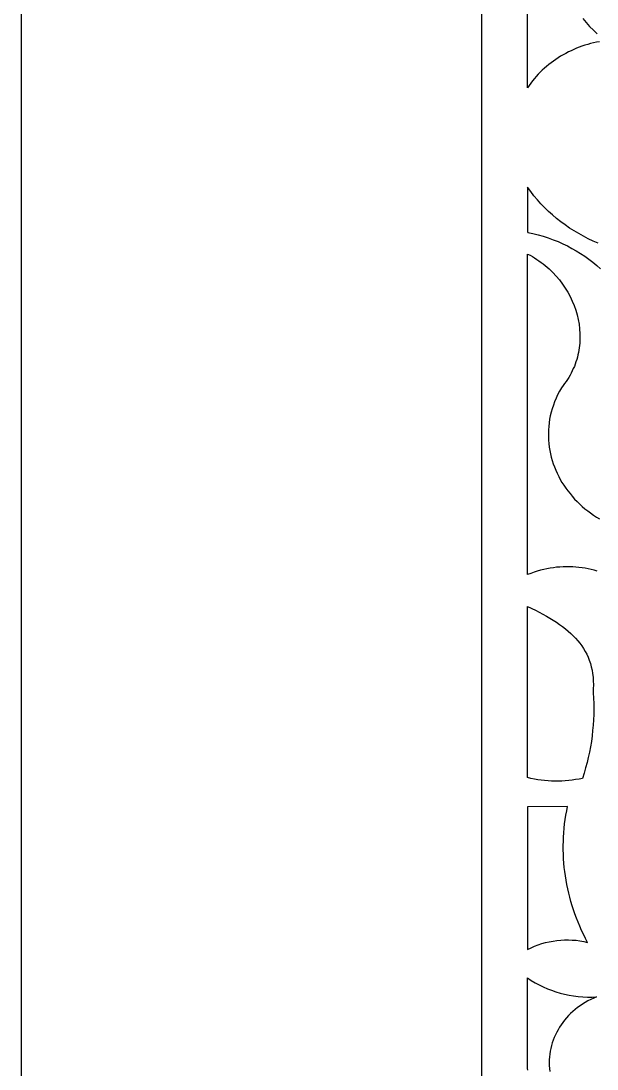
# Model space of a CAD drawing. Extents: x -3069 to -2029, y 258 to 1298.
# Drawn here: x -3069.2 to -3006.6, y 821.8 to 935.6 of the extents above; entities that cross this region are included whole.
import ezdxf

# ---------------------------------------------------------------- set-up
doc = ezdxf.new("R2010")
doc.units = 0
doc.layers.add('LAYER_1', color=18, linetype='CONTINUOUS')
doc.layers.add('LAYER_2', color=174, linetype='CONTINUOUS')

msp = doc.modelspace()

# ---------------------------------------------------------------- linework, layer by layer
at = {"layer": 'LAYER_1'}
for points in [[(-2333.8, 257.75), (-2029.19, 562.36), (-2029.19, 993.14), (-2333.8, 1297.75), (-2764.58, 1297.75), (-3069.19, 993.14), (-3069.19, 562.36), (-2764.58, 257.75)], [(-3014.18, 853.44), (-3014.19, 872.02), (-3013.34, 871.61), (-3012.93, 871.4), (-3012.53, 871.19), (-3012.14, 870.97), (-3011.77, 870.75), (-3011.4, 870.53), (-3011.05, 870.31), (-3010.72, 870.08), (-3010.39, 869.84), (-3010.08, 869.6), (-3009.79, 869.36), (-3009.5, 869.11), (-3009.23, 868.85), (-3008.98, 868.58), (-3008.74, 868.31), (-3008.51, 868.03), (-3008.3, 867.75), (-3008.11, 867.45), (-3007.93, 867.15), (-3007.76, 866.83), (-3007.62, 866.51), (-3007.49, 866.18), (-3007.37, 865.83), (-3007.27, 865.48), (-3007.19, 865.11), (-3007.13, 864.74), (-3007.08, 864.35), (-3007.05, 863.94), (-3007.04, 863.53), (-3007.05, 863.1), (-3007.08, 862.66), (-3007.04, 862.07), (-3007.01, 861.48), (-3007, 860.89), (-3007.01, 860.31), (-3007.03, 859.72), (-3007.07, 859.13), (-3007.12, 858.55), (-3007.18, 857.96), (-3007.26, 857.38), (-3007.36, 856.8), (-3007.47, 856.22), (-3007.59, 855.64), (-3007.73, 855.07), (-3007.89, 854.49), (-3008.05, 853.92), (-3008.24, 853.36), (-3008.6, 853.28), (-3008.97, 853.22), (-3009.35, 853.16), (-3009.72, 853.12), (-3010.09, 853.09), (-3010.47, 853.07), (-3010.84, 853.06), (-3011.22, 853.06), (-3011.59, 853.07), (-3011.96, 853.09), (-3012.34, 853.12), (-3012.71, 853.16), (-3013.08, 853.21), (-3013.45, 853.28), (-3013.82, 853.35)], [(-3014.18, 834.78), (-3013.81, 834.97), (-3013.43, 835.13), (-3013.04, 835.28), (-3012.64, 835.41), (-3012.24, 835.52), (-3011.83, 835.62), (-3011.42, 835.69), (-3011.01, 835.75), (-3010.59, 835.79), (-3010.18, 835.81), (-3009.76, 835.82), (-3009.34, 835.8), (-3008.92, 835.77), (-3008.5, 835.71), (-3008.08, 835.64), (-3007.67, 835.55), (-3007.9, 835.98), (-3008.11, 836.42), (-3008.32, 836.85), (-3008.52, 837.29), (-3008.7, 837.73), (-3008.88, 838.18), (-3009.04, 838.63), (-3009.2, 839.08), (-3009.35, 839.53), (-3009.48, 839.99), (-3009.61, 840.45), (-3009.72, 840.9), (-3009.83, 841.37), (-3009.92, 841.83), (-3010.01, 842.29), (-3010.08, 842.76), (-3010.14, 843.23), (-3010.2, 843.69), (-3010.24, 844.16), (-3010.27, 844.63), (-3010.29, 845.11), (-3010.31, 845.58), (-3010.31, 846.05), (-3010.3, 846.52), (-3010.28, 846.99), (-3010.25, 847.46), (-3010.21, 847.94), (-3010.16, 848.41), (-3010.09, 848.88), (-3010.02, 849.35), (-3009.94, 849.82), (-3009.84, 850.29), (-3014.18, 850.25)]]:
    msp.add_lwpolyline(points, close=True, dxfattribs=at)
for points in [[(-3006.38, 933.37), (-3006.7, 933.31), (-3007.02, 933.24), (-3007.34, 933.16), (-3007.66, 933.07), (-3007.97, 932.98), (-3008.28, 932.87), (-3008.58, 932.76), (-3008.88, 932.65), (-3009.18, 932.52), (-3009.47, 932.39), (-3009.76, 932.25), (-3010.04, 932.1), (-3010.32, 931.95), (-3010.6, 931.79), (-3010.86, 931.62), (-3011.13, 931.45), (-3011.39, 931.27), (-3011.64, 931.08), (-3011.89, 930.89), (-3012.13, 930.69), (-3012.36, 930.48), (-3012.59, 930.27), (-3012.81, 930.05), (-3013.03, 929.83), (-3013.24, 929.6), (-3013.44, 929.36), (-3013.64, 929.12), (-3013.83, 928.87), (-3014.01, 928.62), (-3014.18, 928.36), (-3014.18, 960.97)], [(-3008.2, 935.87), (-3007.83, 935.44), (-3007.45, 935.02), (-3007.04, 934.62), (-3006.62, 934.22)], [(-3006.51, 911.49), (-3007.05, 911.72), (-3007.59, 911.97), (-3008.11, 912.24), (-3008.63, 912.52), (-3009.14, 912.82), (-3009.63, 913.13), (-3010.11, 913.46), (-3010.58, 913.81), (-3011.04, 914.17), (-3011.48, 914.55), (-3011.91, 914.94), (-3012.33, 915.34), (-3012.73, 915.76), (-3013.12, 916.2), (-3013.49, 916.64), (-3013.84, 917.1), (-3014.18, 917.58), (-3014.18, 912.74), (-3014.17, 912.66), (-3013.6, 912.53), (-3013.04, 912.39), (-3012.48, 912.23), (-3011.94, 912.05), (-3011.41, 911.86), (-3010.88, 911.65), (-3010.37, 911.42), (-3009.87, 911.18), (-3009.38, 910.92), (-3008.9, 910.65), (-3008.43, 910.36), (-3007.97, 910.06), (-3007.53, 909.74), (-3007.09, 909.41), (-3006.68, 909.07), (-3006.27, 908.71)], [(-3006.63, 875.88), (-3006.95, 875.97), (-3007.28, 876.05), (-3007.61, 876.12), (-3007.94, 876.18), (-3008.27, 876.23), (-3008.61, 876.27), (-3008.95, 876.31), (-3009.29, 876.33), (-3009.64, 876.34), (-3009.98, 876.34), (-3010.33, 876.33), (-3010.68, 876.31), (-3011.03, 876.28), (-3011.38, 876.24), (-3011.73, 876.19), (-3012.08, 876.12), (-3012.43, 876.05), (-3012.78, 875.96), (-3013.13, 875.86), (-3013.48, 875.75), (-3013.83, 875.62), (-3014.18, 875.49), (-3014.18, 910.3), (-3013.92, 910.17), (-3013.67, 910.02), (-3013.43, 909.88), (-3013.18, 909.72), (-3012.95, 909.56), (-3012.72, 909.4), (-3012.49, 909.23), (-3012.27, 909.05), (-3012.06, 908.87), (-3011.85, 908.69), (-3011.65, 908.5), (-3011.45, 908.3), (-3011.08, 907.9), (-3010.73, 907.49), (-3010.4, 907.05), (-3010.09, 906.61), (-3009.81, 906.15), (-3009.56, 905.68), (-3009.33, 905.2), (-3009.13, 904.71), (-3008.96, 904.21), (-3008.81, 903.71), (-3008.69, 903.2), (-3008.6, 902.69), (-3008.54, 902.17), (-3008.5, 901.65), (-3008.5, 901.14), (-3008.51, 900.88), (-3008.52, 900.62), (-3008.55, 900.36), (-3008.58, 900.11), (-3008.62, 899.85), (-3008.67, 899.6), (-3008.72, 899.34), (-3008.78, 899.09), (-3008.85, 898.84), (-3008.93, 898.59), (-3009.02, 898.35), (-3009.11, 898.1), (-3009.22, 897.86), (-3009.33, 897.62), (-3009.45, 897.38), (-3009.57, 897.14), (-3009.71, 896.91), (-3009.85, 896.68), (-3010.01, 896.45), (-3010.17, 896.23), (-3010.34, 896.01), (-3010.52, 895.79), (-3010.73, 895.41), (-3010.92, 895.03), (-3011.1, 894.65), (-3011.25, 894.27), (-3011.39, 893.89), (-3011.52, 893.51), (-3011.63, 893.12), (-3011.72, 892.74), (-3011.79, 892.36), (-3011.85, 891.97), (-3011.89, 891.59), (-3011.92, 891.21), (-3011.93, 890.83), (-3011.93, 890.45), (-3011.91, 890.08), (-3011.88, 889.71), (-3011.84, 889.34), (-3011.78, 888.97), (-3011.7, 888.6), (-3011.61, 888.24), (-3011.51, 887.88), (-3011.4, 887.53), (-3011.27, 887.18), (-3011.13, 886.84), (-3010.98, 886.5), (-3010.81, 886.16), (-3010.64, 885.83), (-3010.45, 885.51), (-3010.25, 885.19), (-3010.04, 884.88), (-3009.81, 884.58), (-3009.58, 884.28), (-3009.34, 883.99), (-3009.08, 883.7), (-3008.82, 883.43), (-3008.54, 883.16), (-3008.26, 882.9), (-3007.97, 882.65), (-3007.66, 882.41), (-3007.35, 882.18), (-3007.03, 881.95), (-3006.7, 881.74), (-3006.36, 881.54)], [(-3014.17, 821.67), (-3014.18, 821.83), (-3014.18, 831.69), (-3013.78, 831.42), (-3013.36, 831.16), (-3012.93, 830.93), (-3012.49, 830.71), (-3012.04, 830.51), (-3011.58, 830.34), (-3011.12, 830.18), (-3010.64, 830.04), (-3010.16, 829.91), (-3009.68, 829.81), (-3009.19, 829.73), (-3008.69, 829.67), (-3008.2, 829.63), (-3007.69, 829.61), (-3007.19, 829.61), (-3006.69, 829.64), (-3007.01, 829.5), (-3007.32, 829.35), (-3007.63, 829.2), (-3007.93, 829.03), (-3008.21, 828.85), (-3008.49, 828.66), (-3008.76, 828.46), (-3009.02, 828.26), (-3009.27, 828.04), (-3009.51, 827.82), (-3009.73, 827.59), (-3009.95, 827.35), (-3010.16, 827.11), (-3010.35, 826.86), (-3010.54, 826.6), (-3010.71, 826.33), (-3010.87, 826.06), (-3011.02, 825.79), (-3011.16, 825.51), (-3011.29, 825.22), (-3011.4, 824.93), (-3011.5, 824.63), (-3011.59, 824.34), (-3011.66, 824.03), (-3011.73, 823.73), (-3011.78, 823.42), (-3011.81, 823.11), (-3011.83, 822.79), (-3011.84, 822.48), (-3011.83, 822.16), (-3011.81, 821.84), (-3011.78, 821.53)]]:
    msp.add_lwpolyline(points, dxfattribs=at)
at = {"layer": 'LAYER_2'}
msp.add_lwpolyline([(-2354.51, 307.75), (-2079.19, 583.07), (-2079.19, 972.43), (-2354.51, 1247.75), (-2743.87, 1247.75), (-3019.19, 972.43), (-3019.19, 583.07), (-2743.87, 307.75)], close=True, dxfattribs=at)

doc.saveas('drawing.dxf')
